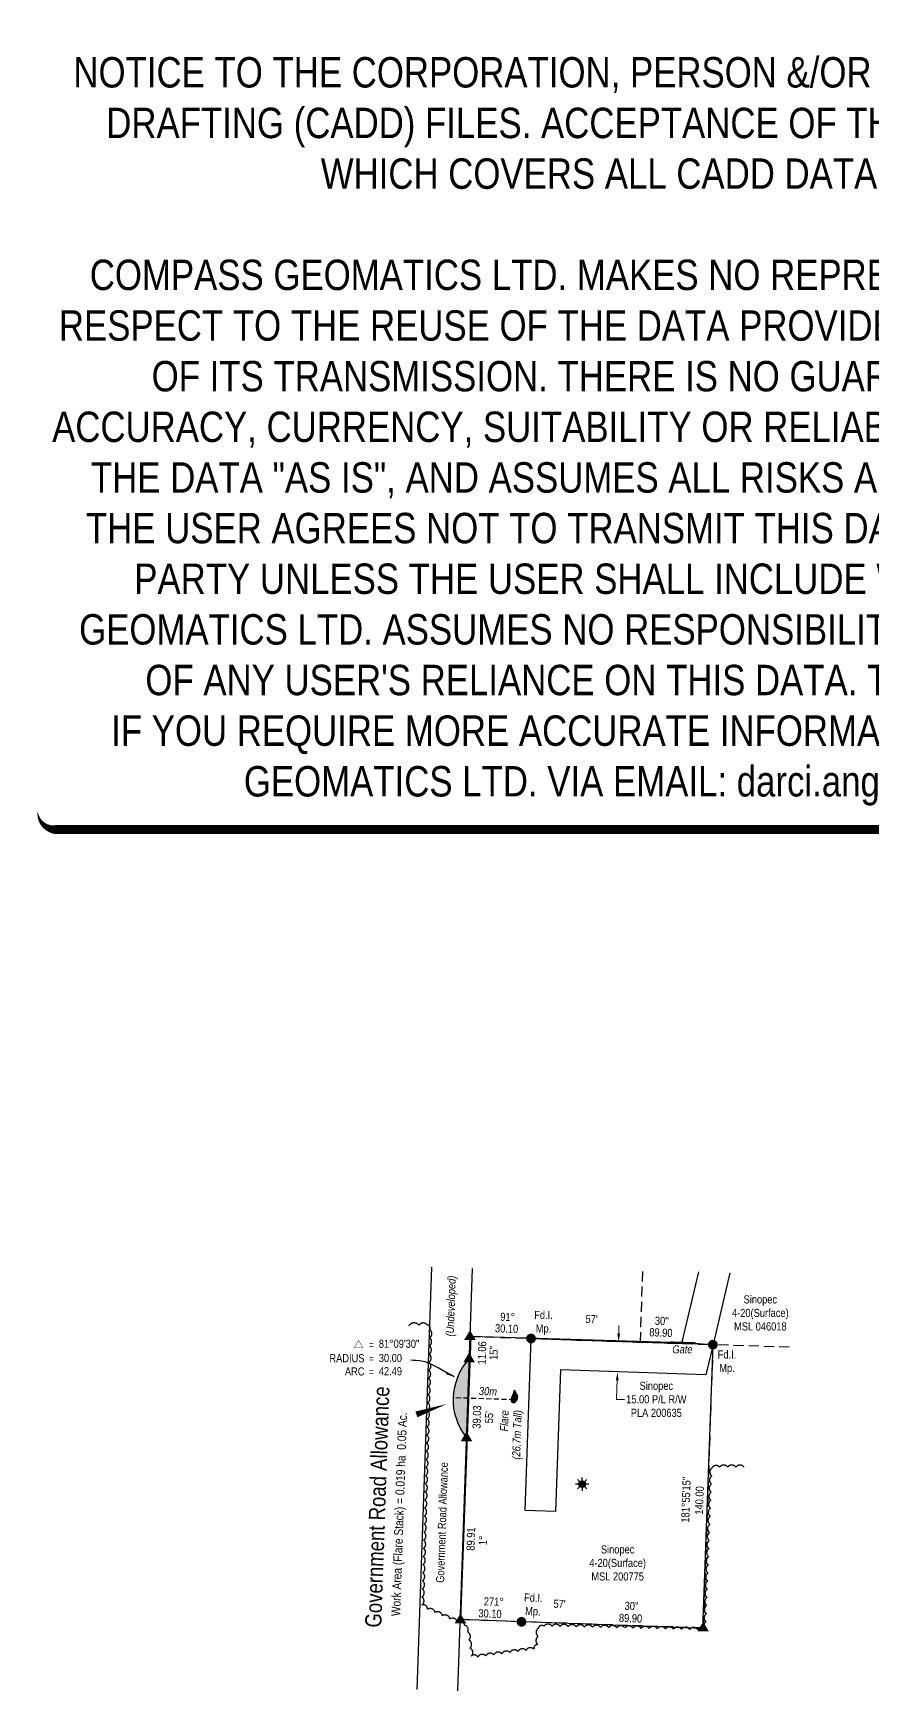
# Model space of a CAD drawing. Extents: x 348575 to 350944, y 6095133 to 6097299.
# Drawn here: x 348575 to 349612, y 6095253 to 6097299 of the extents above; entities that cross this region are included whole.
import ezdxf
from ezdxf.enums import TextEntityAlignment as Align

# ---------------------------------------------------------------- set-up
doc = ezdxf.new("R2010")
doc.units = 0
doc.header["$LTSCALE"] = 5
for name, pattern in [('0', [1, 1, 0]), ('foc-ACCESSROAD', [3.75, 2.5, -1.25]), ('foc-TIELINE', [1.875, 1.25, -0.625])]:
    doc.linetypes.add(name, pattern=pattern)
for name, color, linetype in [('AS-FENCE', 48, 'foc-FENCE'), ('AS-SYMBOL', 7, 'Continuous'), ('C-RW', 13, 'Continuous'), ('C-SYMBOL', 7, 'Continuous'), ('C-WS', 13, 'foc-ACCESSROAD'), ('C-WS-S', 13, 'Continuous'), ('L-AREAREQUIRED', 7, 'Continuous'), ('L-BD', 7, 'Continuous'), ('L-MON', 1, 'Continuous'), ('L-MON-T', 1, 'Continuous'), ('L-ROAD-T', 7, 'Continuous'), ('L-SEC', 7, 'Continuous'), ('P-CROSSINGS', 250, 'Continuous'), ('P-WORKAREA-COUNTY', 104, 'Continuous'), ('P-WORKAREA-COUNTY-H', 71, 'Continuous'), ('P-WORKAREA-T', 113, 'Continuous'), ('T-BUSH', 110, '0'), ('T-TIE', 201, 'foc-TIELINE')]:
    doc.layers.add(name, color=color, linetype=linetype)
for name, color, linetype, lineweight in [('AS-GENERAL', 48, 'Continuous', 18), ('C-RW-T', 13, 'Continuous', 9), ('C-WS-T', 13, 'Continuous', 9), ('T-TEXT', 48, 'Continuous', 18), ('T-TIE-T', 201, 'Continuous', 18)]:
    doc.layers.add(name, color=color, linetype=linetype, lineweight=lineweight)
doc.layers.add('DISCLAIMER', color=7, linetype='Continuous', plot=False)
doc.styles.add('100L', font='ARIALN.TTF', dxfattribs={"height": 11})
doc.styles.add('175L', font='ARIALN.TTF', dxfattribs={"height": 20})
doc.styles.add('80', font='ARIALN.TTF', dxfattribs={"height": 10})
doc.styles.add('80CG', font='ARIALN.TTF', dxfattribs={"height": 10})
doc.styles.add('80L', font='ARIALN.TTF', dxfattribs={"height": 10})
doc.styles.add('80LS', font='ARIALNI.TTF', dxfattribs={"height": 10})
doc.styles.add('foc-LtypeFont', font='ARIALN.TTF', dxfattribs={"height": 7.35})
doc.linetypes.add('foc-FENCE', pattern='A,10,-1,["X",foc-LtypeFont,S=0.2,R=0,X=-0.625,Y=-0.75],-1.24', length=12.24)
doc.dimstyles.new('Compass 5 000', dxfattribs={"dimscale": 5, "dimtxt": 9, "dimasz": 2, "dimexe": 0.2, "dimexo": 0.0625, "dimgap": 0.5, "dimtad": 0, "dimtih": 1, "dimtoh": 1, "dimzin": 0, "dimdsep": 46, "dimtxsty": '80CG', "dimcen": 0.1, "dimse1": 1, "dimse2": 1, "dimclrd": 256, "dimclrt": 256, "dimaunit": 1, "dimadec": 4, "dimazin": 0, "dimtfac": 0.06, "dimtofl": 0, "dimtmove": 0, "dimatfit": 1, "dimfxl": 0.2, "dimtolj": 1, "dimtzin": 0, "dimlwd": -1, "dimarcsym": 0})

# ---------------------------------------------------------------- blocks, each defined once
blk = doc.blocks.new('curve')
at = {"const_width": 0.1}
blk.add_lwpolyline([(-4.99, 5.39), (-6.08, 3.49), (-3.89, 3.49)], close=True, dxfattribs=at)
at = {"style": '80'}
for p in [(-2.44, 3.36), (-2.44, -0.04), (-2.44, -3.3)]:
    blk.add_text('=', height=1.8, dxfattribs=at).set_placement(p)
for s, p in [('RADIUS', (-3.54, -0.05)), ('ARC', (-3.54, -3.31))]:
    blk.add_text(s, height=2, dxfattribs=at).set_placement(p, align=Align.RIGHT)
for tag, p in [('DELTA', (0, 3.52)), ('CURVE_RADIUS', (0, 0)), ('ARC_LENGTH', (0, -3.26))]:
    blk.add_attdef(tag, p, '', height=2, dxfattribs=at)
blk = doc.blocks.new('FLARE')
h = blk.add_hatch(color=255)
h.dxf.hatch_style = 1
h.paths.add_polyline_path([(0.16, 2.41, 0.114147), (0.13, 2.43), (0.11, 2.44, 0.261551), (0.01, 2.42), (0, 2.41, 0.131268), (-0.03, 2.37), (-0.04, 2.35, 0.041497), (-0.05, 2.33), (-0.05, 2.29, 0.015174), (-0.05, 2.29), (-0.06, 2.24, 0.004376), (-0.06, 2.24), (-0.07, 2.18), (-0.08, 2.11), (-0.09, 2.05), (-0.1, 1.98), (-0.12, 1.91), (-0.14, 1.83), (-0.17, 1.76), (-0.19, 1.68), (-0.22, 1.61), (-0.26, 1.53), (-0.29, 1.46), (-0.32, 1.39), (-0.36, 1.32), (-0.39, 1.25, 0.000505), (-0.39, 1.25), (-0.43, 1.18, 0.002398), (-0.43, 1.18), (-0.46, 1.1, 0.004177), (-0.46, 1.1), (-0.5, 1.03, 0.005735), (-0.5, 1.03), (-0.53, 0.95, 0.006994), (-0.53, 0.95), (-0.56, 0.87, 0.00791), (-0.57, 0.87), (-0.6, 0.78, 0.008323), (-0.6, 0.78), (-0.63, 0.69, 0.008095), (-0.63, 0.68), (-0.66, 0.59, 0.008067), (-0.66, 0.59), (-0.68, 0.49, 0.008387), (-0.68, 0.49), (-0.7, 0.39, 0.009056), (-0.71, 0.38), (-0.72, 0.28, 0.010123), (-0.72, 0.28), (-0.74, 0.18, 0.011689), (-0.74, 0.18), (-0.75, 0.08, 0.013925), (-0.75, 0.08), (-0.75, -0.02, 0.016488), (-0.75, -0.02), (-0.75, -0.11, 0.017255), (-0.75, -0.12), (-0.74, -0.2, 0.01735), (-0.74, -0.2), (-0.73, -0.28, 0.017311), (-0.73, -0.29), (-0.71, -0.36, 0.01715), (-0.71, -0.36), (-0.69, -0.43, 0.016886), (-0.69, -0.44), (-0.66, -0.5, 0.016546), (-0.66, -0.5), (-0.63, -0.56, 0.016164), (-0.63, -0.56), (-0.6, -0.61, 0.016329), (-0.6, -0.62), (-0.57, -0.66, 0.018828), (-0.57, -0.67), (-0.54, -0.71, 0.022087), (-0.53, -0.71), (-0.5, -0.75, 0.025345), (-0.49, -0.76), (-0.46, -0.78, 0.028234), (-0.45, -0.79), (-0.42, -0.82, 0.030298), (-0.41, -0.82), (-0.37, -0.84, 0.031129), (-0.36, -0.85), (-0.32, -0.86, 0.030544), (-0.31, -0.87), (-0.27, -0.88, 0.028465), (-0.26, -0.88), (-0.22, -0.89, 0.025311), (-0.21, -0.89), (-0.16, -0.89, 0.02283), (-0.15, -0.89), (-0.11, -0.89, 0.021226), (-0.1, -0.89), (-0.05, -0.88, 0.020401), (-0.04, -0.88), (0, -0.87, 0.020299), (0.01, -0.87), (0.05, -0.85, 0.020911), (0.06, -0.85), (0.11, -0.83, 0.022277), (0.11, -0.83), (0.15, -0.81, 0.023712), (0.16, -0.8), (0.2, -0.78, 0.022408), (0.21, -0.78), (0.24, -0.75, 0.01993), (0.25, -0.74), (0.28, -0.72, 0.017146), (0.28, -0.71), (0.31, -0.68, 0.014211), (0.32, -0.68), (0.35, -0.64, 0.011221), (0.35, -0.64), (0.37, -0.61, 0.008212), (0.38, -0.61), (0.4, -0.57, 0.005172), (0.4, -0.57), (0.42, -0.54, 0.002523), (0.43, -0.54), (0.45, -0.5, 0.001671), (0.45, -0.5), (0.47, -0.47, 0.001229), (0.47, -0.47), (0.49, -0.44, 0.00075), (0.49, -0.44), (0.51, -0.41, 0.00026), (0.51, -0.41), (0.54, -0.37), (0.56, -0.34), (0.58, -0.3), (0.61, -0.27), (0.63, -0.23, 0.001311), (0.63, -0.23), (0.66, -0.19, 0.003726), (0.66, -0.19), (0.69, -0.15, 0.006065), (0.69, -0.14), (0.72, -0.1, 0.008452), (0.72, -0.1), (0.74, -0.05, 0.010991), (0.75, -0.05), (0.77, 0, 0.013767), (0.77, 0), (0.79, 0.05, 0.016839), (0.8, 0.05), (0.81, 0.1, 0.019104), (0.82, 0.11), (0.83, 0.15, 0.016987), (0.83, 0.16), (0.84, 0.21, 0.013636), (0.84, 0.21), (0.85, 0.26, 0.010244), (0.85, 0.27), (0.86, 0.31, 0.006846), (0.86, 0.32), (0.86, 0.37, 0.003419), (0.86, 0.37), (0.86, 0.41), (0.87, 0.46), (0.87, 0.5), (0.88, 0.54), (0.88, 0.59), (0.89, 0.63, 0.001278), (0.89, 0.63), (0.89, 0.67, 0.004735), (0.89, 0.67), (0.9, 0.71, 0.008354), (0.9, 0.72), (0.9, 0.76, 0.012059), (0.9, 0.76), (0.9, 0.8, 0.015712), (0.9, 0.81), (0.9, 0.85, 0.018457), (0.9, 0.85), (0.9, 0.89, 0.018102), (0.9, 0.9), (0.89, 0.94, 0.016533), (0.89, 0.95), (0.88, 0.99, 0.014576), (0.88, 0.99), (0.87, 1.03, 0.012435), (0.86, 1.04), (0.85, 1.08, 0.010283), (0.85, 1.09), (0.83, 1.13, 0.00824), (0.83, 1.13), (0.81, 1.18, 0.00638), (0.81, 1.18), (0.78, 1.23, 0.004735), (0.78, 1.23), (0.76, 1.29, 0.003388), (0.75, 1.29), (0.73, 1.34, 0.002345), (0.73, 1.34), (0.7, 1.4, 0.001492), (0.7, 1.4), (0.67, 1.46, 0.000746), (0.67, 1.46), (0.63, 1.51), (0.6, 1.57), (0.57, 1.62), (0.55, 1.68), (0.52, 1.73), (0.49, 1.78), (0.47, 1.83), (0.45, 1.87), (0.42, 1.92), (0.4, 1.97), (0.38, 2.02), (0.35, 2.08, 0.000332), (0.35, 2.08), (0.33, 2.13, 0.001849), (0.33, 2.13), (0.3, 2.19, 0.0038), (0.3, 2.19), (0.27, 2.24, 0.006473), (0.27, 2.24), (0.25, 2.29, 0.010865), (0.24, 2.3), (0.22, 2.34, 0.019524), (0.22, 2.34), (0.19, 2.38, 0.041077), (0.18, 2.39)])
at = {"color": 48, "flags": 128}
for points in [[(0.11, -0.72), (0.07, -0.74), (0.03, -0.76), (-0.02, -0.77), (-0.07, -0.78), (-0.11, -0.79), (-0.16, -0.79), (-0.2, -0.79), (-0.25, -0.78), (-0.29, -0.77), (-0.32, -0.76), (-0.36, -0.74), (-0.4, -0.71), (-0.43, -0.68), (-0.46, -0.65), (-0.49, -0.61), (-0.52, -0.56), (-0.54, -0.51), (-0.57, -0.46), (-0.59, -0.4), (-0.61, -0.33), (-0.63, -0.26), (-0.64, -0.19), (-0.65, -0.11), (-0.65, -0.02), (-0.65, 0.07), (-0.64, 0.17), (-0.63, 0.27), (-0.61, 0.36), (-0.58, 0.46), (-0.56, 0.56), (-0.53, 0.66), (-0.5, 0.75), (-0.47, 0.83), (-0.44, 0.91), (-0.41, 0.99), (-0.37, 1.06), (-0.34, 1.13), (-0.3, 1.2), (-0.27, 1.27), (-0.23, 1.34), (-0.2, 1.42), (-0.16, 1.49), (-0.13, 1.57), (-0.1, 1.65), (-0.07, 1.73), (-0.04, 1.8), (-0.02, 1.88), (0, 1.96), (0.01, 2.03), (0.02, 2.1), (0.03, 2.17), (0.04, 2.22), (0.05, 2.27), (0.05, 2.31), (0.06, 2.34), (0.08, 2.35), (0.09, 2.34), (0.11, 2.32), (0.13, 2.29), (0.16, 2.25), (0.18, 2.2), (0.21, 2.14), (0.24, 2.09), (0.26, 2.03), (0.29, 1.98), (0.31, 1.93), (0.33, 1.88), (0.36, 1.83), (0.38, 1.78), (0.41, 1.73), (0.43, 1.68), (0.46, 1.63), (0.49, 1.58), (0.52, 1.52), (0.55, 1.47), (0.58, 1.41), (0.61, 1.35), (0.64, 1.3), (0.67, 1.24), (0.69, 1.19), (0.72, 1.14), (0.74, 1.09), (0.75, 1.05), (0.77, 1), (0.78, 0.96), (0.79, 0.92), (0.8, 0.88), (0.8, 0.84), (0.8, 0.8), (0.8, 0.76), (0.8, 0.72), (0.79, 0.68), (0.79, 0.64), (0.78, 0.6), (0.78, 0.56), (0.77, 0.51), (0.77, 0.47), (0.76, 0.42), (0.76, 0.37), (0.76, 0.33), (0.75, 0.28), (0.74, 0.23), (0.73, 0.18), (0.72, 0.13), (0.7, 0.09), (0.68, 0.04), (0.66, 0), (0.63, -0.05), (0.61, -0.09), (0.58, -0.13), (0.55, -0.17), (0.53, -0.21), (0.5, -0.25), (0.48, -0.28), (0.45, -0.32), (0.43, -0.35), (0.41, -0.38), (0.39, -0.42), (0.37, -0.45), (0.34, -0.48), (0.32, -0.51), (0.3, -0.55), (0.27, -0.58), (0.24, -0.61), (0.21, -0.64), (0.18, -0.67), (0.15, -0.7)], [(0.02, -0.75), (-0.01, -0.76), (-0.03, -0.77), (-0.05, -0.78), (-0.08, -0.78), (-0.11, -0.79), (-0.13, -0.79), (-0.16, -0.79), (-0.18, -0.78), (-0.2, -0.78), (-0.23, -0.77), (-0.25, -0.76), (-0.26, -0.74), (-0.28, -0.73), (-0.3, -0.71), (-0.32, -0.69), (-0.33, -0.66), (-0.35, -0.63), (-0.36, -0.6), (-0.37, -0.57), (-0.39, -0.53), (-0.4, -0.49), (-0.4, -0.45), (-0.41, -0.41), (-0.41, -0.36), (-0.41, -0.31), (-0.4, -0.25), (-0.39, -0.2), (-0.38, -0.14), (-0.37, -0.09), (-0.36, -0.03), (-0.34, 0.02), (-0.32, 0.07), (-0.31, 0.12), (-0.29, 0.16), (-0.27, 0.21), (-0.25, 0.25), (-0.23, 0.29), (-0.21, 0.33), (-0.19, 0.37), (-0.17, 0.41), (-0.15, 0.45), (-0.14, 0.49), (-0.12, 0.53), (-0.1, 0.58), (-0.08, 0.62), (-0.07, 0.66), (-0.06, 0.71), (-0.05, 0.75), (-0.04, 0.79), (-0.03, 0.83), (-0.03, 0.87), (-0.02, 0.9), (-0.02, 0.93), (-0.01, 0.95), (-0.01, 0.96), (0, 0.97), (0.01, 0.96), (0.02, 0.95), (0.03, 0.94), (0.04, 0.91), (0.06, 0.88), (0.07, 0.86), (0.09, 0.82), (0.1, 0.79), (0.12, 0.76), (0.13, 0.74), (0.14, 0.71), (0.16, 0.68), (0.17, 0.65), (0.18, 0.63), (0.2, 0.6), (0.21, 0.57), (0.23, 0.54), (0.25, 0.51), (0.26, 0.47), (0.28, 0.44), (0.3, 0.41), (0.31, 0.38), (0.33, 0.35), (0.34, 0.32), (0.36, 0.29), (0.37, 0.27), (0.38, 0.24), (0.39, 0.22), (0.39, 0.19), (0.4, 0.17), (0.4, 0.15), (0.41, 0.13), (0.41, 0.1), (0.41, 0.08), (0.4, 0.06), (0.4, 0.04), (0.4, 0.01), (0.39, -0.01), (0.39, -0.03), (0.39, -0.06), (0.39, -0.08), (0.38, -0.11), (0.38, -0.14), (0.38, -0.16), (0.38, -0.19), (0.37, -0.22), (0.37, -0.24), (0.36, -0.27), (0.35, -0.3), (0.34, -0.32), (0.32, -0.35), (0.31, -0.37), (0.3, -0.4), (0.28, -0.42), (0.27, -0.44), (0.25, -0.46), (0.24, -0.48), (0.22, -0.5), (0.21, -0.52), (0.2, -0.54), (0.19, -0.56), (0.17, -0.58), (0.16, -0.6), (0.15, -0.61), (0.14, -0.63), (0.12, -0.65), (0.11, -0.67), (0.09, -0.69), (0.08, -0.7), (0.06, -0.72), (0.04, -0.74)]]:
    blk.add_lwpolyline(points, close=True, dxfattribs=at)
blk = doc.blocks.new('GAS')
h = blk.add_hatch(color=255)
h.dxf.hatch_style = 1
edge = h.paths.add_edge_path()
edge.add_arc((0, 0), 0.9, 0, 360)
for p, q in [((-0.81, 0), (-1.62, 0)), ((-0.57, 0.57), (-1.14, 1.14)), ((0, 0.81), (0, 1.62)), ((0.57, 0.57), (1.14, 1.14)), ((1.62, 0), (0.81, 0)), ((-0.57, -0.57), (-1.14, -1.14)), ((0, -0.81), (0, -1.62)), ((1.14, -1.14), (0.57, -0.57))]:
    blk.add_line(p, q)
blk.add_circle((0, 0), 0.8)
blk = doc.blocks.new('STRIA')
blk.add_hatch(color=255).paths.add_polyline_path([(-0.04, 1.52), (-1.47, -0.87), (1.39, -0.87)])
blk = doc.blocks.new('STRIAA')
blk.add_blockref('STRIA', (0, 0))
blk = doc.blocks.new('STRIB')
at = {"color": 1}
blk.add_solid([(-1.12, -0.67), (-0.04, 1.13), (1.04, -0.67)], dxfattribs=at)
blk = doc.blocks.new('STRIBB')
blk.add_blockref('STRIB', (0, 0))
blk = doc.blocks.new('STRICC')
for name in ['STRIAA', 'STRIBB']:
    blk.add_blockref(name, (0, 0))
blk = doc.blocks.new('fdspike')
blk.add_blockref('STRICC', (0, 0))
blk = doc.blocks.new('fdia')
at = {"color": 255, "const_width": 1}
blk.add_lwpolyline([(-0.5, 0, 1), (0.5, 0, 1)], format="xyb", close=True, dxfattribs=at)
blk = doc.blocks.new('Fdiaa')
blk.add_blockref('fdia', (0, 0))
blk = doc.blocks.new('fdib')
at = {"color": 1, "const_width": 1.6}
blk.add_lwpolyline([(-0.4, 0, 1), (0.4, 0, 1)], format="xyb", close=True, dxfattribs=at)
at = {"color": 1}
blk.add_circle((0, 0), 0.8, dxfattribs=at)
blk = doc.blocks.new('Fdibb')
blk.add_blockref('fdib', (0, 0))
blk = doc.blocks.new('fdicc')
for name in ['Fdibb', 'Fdiaa']:
    blk.add_blockref(name, (0, 0))
blk = doc.blocks.new('FDI')
blk.add_blockref('fdicc', (0, 0))
blk = doc.blocks.new('TRIA')
blk.add_hatch(color=255).paths.add_polyline_path([(-0.04, 1.52), (-1.47, -0.87), (1.39, -0.87)])
blk = doc.blocks.new('TRIAA')
blk.add_blockref('TRIA', (0, 0))
blk = doc.blocks.new('TRIB')
at = {"color": 1}
blk.add_lwpolyline([(-1.12, -0.67), (-0.04, 1.13), (1.04, -0.67)], close=True, dxfattribs=at)
blk = doc.blocks.new('TRIBB')
blk.add_blockref('TRIB', (0, 0))
blk = doc.blocks.new('TRICC')
for name in ['TRIAA', 'TRIBB']:
    blk.add_blockref(name, (0, 0))
blk = doc.blocks.new('plspike')
blk.add_blockref('TRICC', (0, 0))
blk = doc.blocks.new('*D454')
at = {"layer": 'C-RW-T', "transparency": 16777216}
for p, q in [((349297.9, 6095693.7), (349298.2, 6095703.7)), ((349296, 6095636.2), (349295.7, 6095626.2)), ((349295.2, 6095612.7), (349295.7, 6095626.2)), ((349305.2, 6095612.7), (349295.2, 6095612.7))]:
    blk.add_line(p, q, dxfattribs=at)
at = {"layer": 'C-RW-T', "linetype": 'Continuous', "transparency": 16777216}
for points in [[(349296.2, 6095693.7), (349299.6, 6095693.6), (349297.6, 6095683.7)], [(349294.3, 6095636.2), (349297.7, 6095636.1), (349296.3, 6095646.2)]]:
    blk.add_solid(points, dxfattribs=at)
at = {"layer": 'C-RW-T', "linetype": 'Continuous', "transparency": 16777216, "insert": (349344.3, 6095612.7), "char_height": 10, "attachment_point": 5, "style": '80CG'}
blk.add_mtext('\\A1;Sinopec\\P15.00 P/L R/W\\PPLA 200635', dxfattribs=at)
blk = doc.blocks.new('Disclaimer_Legal')
at = {"layer": 'DISCLAIMER', "color": 254, "flags": 128}
blk.add_lwpolyline([(-3612.9, -1104.6, 37.5, 37.5, 0), (4096.1, -1104.6, 37.5, 37.5, 0.414214), (4171.1, -1029.6, 37.5, 37.5, 0), (4171.1, 2078.7, 37.5, 0, 0.414214), (4096.1, 2153.7, 0, 0, 0), (-3612.9, 2153.7, 0, 0, 0.414214), (-3687.9, 2078.7, 0, 0, 0), (-3687.9, -1029.6, 0, 37.5, 0.414214)], format="xyseb", close=True, dxfattribs=at)
at = {"layer": 'DISCLAIMER', "color": 254, "insert": (241.6, 533.9), "char_height": 125, "width": 7717.568, "attachment_point": 5, "style": '80'}
blk.add_mtext('NOTICE TO THE CORPORATION, PERSON &/OR PERSONS REGARDING THIS COMPUTER AIDED DESIGN AND DRAFTING (CADD) FILES. ACCEPTANCE OF THE CADD DATA IS BASED ON THE FOLLOWING DISCLAIMER WHICH COVERS ALL CADD DATA RECIEVED FROM COMPASS GEOMATICS LTD.\\P{\\fArial Narrow|b1|i0|c0|p34;DISCLAIMER}\\PCOMPASS GEOMATICS LTD. MAKES NO REPRESENTATION OR WARRANTIES, EXPRESS OR IMPLIED, WITH RESPECT TO THE REUSE OF THE DATA PROVIDED HEREWITH, REGARDLESS OF ITS FORMAT OR THE MEANS OF ITS TRANSMISSION. THERE IS NO GUARANTEE OR REPRESENTATION TO THE USER AS TO THE ACCURACY, CURRENCY, SUITABILITY OR RELIABILITY OF THIS DATA FOR ANY PURPOSE. THE USER ACCEPTS THE DATA "AS IS", AND ASSUMES ALL RISKS ASSOCIATED WITH ITS USE. BY ACCEPTANCE OF THIS DATA, THE USER AGREES NOT TO TRANSMIT THIS DATA OR PROVIDE ACCESS OR ANY PART OF IT TO ANOTHER PARTY UNLESS THE USER SHALL INCLUDE WITH THE DATA A COPY OF THIS DISCLAIMER. COMPASS GEOMATICS LTD. ASSUMES NO RESPONSIBILITY FOR ACTUAL OR CONSEQUENTIAL DAMAGE AS A RESULT OF ANY USER\'S RELIANCE ON THIS DATA. THIS CADD FILE IS FOR ILLUSTRATION PURPOSES ONLY.\\PIF YOU REQUIRE MORE ACCURATE INFORMATION, PLEASE CONTACT DARCI ANGLEHART AT COMPASS GEOMATICS LTD. VIA EMAIL: darci.anglehart@compassgeomatics.ca OR CELL: 506-961-7292', dxfattribs=at)

msp = doc.modelspace()

# ---------------------------------------------------------------- hatches: boundary and pattern name
at = {"layer": 'P-WORKAREA-COUNTY-H'}
h = msp.add_hatch(color=256, dxfattribs=at)
h.dxf.hatch_style = 1
edge = h.paths.add_edge_path()
edge.add_line((349113.401, 6095662.809), (349110.131, 6095565.312))
edge.add_arc((349168.684, 6095612.151), 74.983, 137.499502, 218.657783, ccw=False)

# ---------------------------------------------------------------- linework, layer by layer
at = {"layer": 'AS-FENCE', "flags": 128}
for points in [[(349414.009, 6095680.021), (349401.214, 6095329.944), (349102.809, 6095340.879), (349115.621, 6095690.671), (349115.631, 6095690.661), (349362.131, 6095683.214)], [(349392.761, 6095682.249), (349414.009, 6095680.021)]]:
    msp.add_lwpolyline(points, dxfattribs=at)
at = {"layer": 'AS-GENERAL', "const_width": 2, "elevation": 1744.803, "flags": 128}
msp.add_lwpolyline([(349392.761, 6095682.249), (349362.131, 6095683.214)], dxfattribs=at)
at = {"layer": 'C-RW'}
msp.add_lwpolyline([(349435.071, 6095768.75), (349414.283, 6095680.385), (349405.422, 6095643.13), (349225.791, 6095649.094), (349219.902, 6095474.27), (349182.432, 6095475.532), (349189.584, 6095687.849), (349326.73, 6095683.286), (349367.701, 6095681.917), (349375.978, 6095681.645), (349396.8, 6095770.008)], dxfattribs=at)
at = {"layer": 'C-WS'}
msp.add_lwpolyline([(349508.5, 6095676.932), (349414.104, 6095680.191), (349374.03, 6095681.562), (349365.655, 6095681.848), (349324.695, 6095683.249), (349327.618, 6095771.699)], dxfattribs=at)
msp.add_lwpolyline([(349414.104, 6095680.191), (349402.274, 6095330.529), (349177.765, 6095338.154), (349102.596, 6095340.706), (349114.329, 6095690.444), (349189.522, 6095687.872)], close=True, dxfattribs=at)
at = {"layer": 'L-SEC'}
for p, q in [((349049.112, 6095254.603), (349066.946, 6095776.043)), ((349099.371, 6095252.884), (349117.205, 6095774.324))]:
    msp.add_line(p, q, dxfattribs=at)
at = {"layer": 'P-WORKAREA-COUNTY'}
msp.add_lwpolyline([(349113.401, 6095662.809), (349110.131, 6095565.312, -0.3697043)], format="xyb", close=True, dxfattribs=at)
at = {"layer": 'T-BUSH', "flags": 128}
msp.add_lwpolyline([(349452.479, 6095529.062, 0.52056705), (349442.482, 6095529.018, 0.52056705), (349432.484, 6095528.974, 0.52056705), (349422.486, 6095528.93, 0.52056705), (349413.186, 6095528.165, 0.52056705), (349412.79, 6095518.175, 0.52056705), (349412.394, 6095508.185, 0.52056705), (349411.998, 6095498.195, 0.52056705), (349411.602, 6095488.205, 0.52056705), (349411.206, 6095478.216, 0.52056705), (349410.81, 6095468.226, 0.52056705), (349410.414, 6095458.236, 0.52056705), (349410.018, 6095448.246, 0.52056705), (349409.622, 6095438.256, 0.52056705), (349409.226, 6095428.266, 0.52056705), (349408.83, 6095418.276, 0.52056705), (349408.434, 6095408.287, 0.52056705), (349408.038, 6095398.297, 0.52056705), (349407.642, 6095388.307, 0.52056705), (349407.246, 6095378.317, 0.52056705), (349406.85, 6095368.327, 0.52056705), (349406.454, 6095358.337, 0.52056705), (349406.058, 6095348.347, 0.52056705), (349405.662, 6095338.358, 0.52056705), (349405.267, 6095328.368, 0.52056705), (349395.462, 6095328.398, 0.52056705), (349385.467, 6095328.631, 0.52056705), (349375.473, 6095328.865, 0.52056705), (349365.478, 6095329.098, 0.52056705), (349355.483, 6095329.332, 0.52056705), (349345.488, 6095329.565, 0.52056705), (349335.493, 6095329.799, 0.52056705), (349325.498, 6095330.032, 0.52056705), (349315.503, 6095330.266, 0.52056705), (349305.508, 6095330.499, 0.52056705), (349295.513, 6095330.733, 0.52056705), (349285.518, 6095330.966, 0.52056705), (349275.523, 6095331.2, 0.52056705), (349265.528, 6095331.433, 0.52056705), (349255.533, 6095331.667, 0.52056705), (349245.538, 6095331.9, 0.52056705), (349235.543, 6095332.134, 0.52056705), (349225.548, 6095332.367, 0.52056705), (349215.553, 6095332.601, 0.52056705), (349205.558, 6095332.834, 0.52056705), (349198.495, 6095330.004, 0.52056705), (349198.292, 6095320.009, 0.52056705), (349198.089, 6095310.013, 0.52056705), (349193.166, 6095304.214, 0.52056705), (349183.263, 6095302.843, 0.52056705), (349173.36, 6095301.471, 0.52056705), (349163.457, 6095300.1, 0.52056705), (349153.553, 6095298.729, 0.52056705), (349143.65, 6095297.357, 0.52056705), (349133.747, 6095295.986, 0.52056705), (349123.844, 6095294.615, 0.52056705), (349115.832, 6095295.779, 0.52056705), (349114.325, 6095305.663, 0.52056705), (349112.817, 6095315.546, 0.52056705), (349111.309, 6095325.429, 0.52056705), (349107.745, 6095333.727, 0.52056705), (349098.57, 6095337.7, 0.52056705), (349089.396, 6095341.673, 0.52056705), (349080.222, 6095345.646, 0.52056705), (349071.047, 6095349.619, 0.52056705), (349061.873, 6095353.592, 0.52056705), (349054.718, 6095358.849, 0.52056705), (349055.011, 6095368.843, 0.52056705), (349055.304, 6095378.836, 0.52056705), (349055.596, 6095388.83, 0.52056705), (349055.889, 6095398.823, 0.52056705), (349056.181, 6095408.816, 0.52056705), (349056.474, 6095418.81, 0.52056705), (349056.766, 6095428.803, 0.52056705), (349057.059, 6095438.797, 0.52056705), (349057.352, 6095448.79, 0.52056705), (349057.644, 6095458.784, 0.52056705), (349057.937, 6095468.777, 0.52056705), (349058.229, 6095478.77, 0.52056705), (349058.522, 6095488.764, 0.52056705), (349058.815, 6095498.757, 0.52056705), (349059.107, 6095508.751, 0.52056705), (349059.4, 6095518.744, 0.52056705), (349059.692, 6095528.737, 0.52056705), (349059.985, 6095538.731, 0.52056705), (349060.277, 6095548.724, 0.52056705), (349060.57, 6095558.718, 0.52056705), (349060.863, 6095568.711, 0.52056705), (349061.155, 6095578.705, 0.52056705), (349061.448, 6095588.698, 0.52056705), (349061.74, 6095598.691, 0.52056705), (349062.033, 6095608.685, 0.52056705), (349062.325, 6095618.678, 0.52056705), (349062.618, 6095628.672, 0.52056705), (349062.911, 6095638.665, 0.52056705), (349063.203, 6095648.658, 0.52056705), (349063.496, 6095658.652, 0.52056705), (349063.788, 6095668.645, 0.52056705), (349064.081, 6095678.639, 0.52056705), (349064.373, 6095688.632, 0.52056705), (349064.666, 6095698.626, 0.52056705), (349061.142, 6095704.7, 0.52056705), (349051.16, 6095704.141, 0.52056705), (349038.566, 6095703.437, 0.52056705)], format="xyb", dxfattribs=at)
at = {"layer": 'T-TIE', "elevation": 1743.872, "flags": 128}
msp.add_lwpolyline([(349168.684, 6095612.151), (349093.744, 6095614.665)], dxfattribs=at)

# ---------------------------------------------------------------- block references
at = {"linetype": 'Continuous', "xscale": 0.3, "yscale": 0.3, "zscale": 0.3}
msp.add_blockref('Disclaimer_Legal', (349686.718, 6096647.399), dxfattribs=at)
at = {"layer": 'AS-SYMBOL', "color": 2, "linetype": 'Continuous', "xscale": 4.9988489, "yscale": 4.9988489, "zscale": 4.9988489}
msp.add_blockref('FLARE', (349168.684, 6095612.151), dxfattribs=at)
at = {"layer": 'C-WS-S', "xscale": 4.9988489, "yscale": 4.9988489, "zscale": 4.9988489}
msp.add_blockref('GAS', (349252.734, 6095508.059), dxfattribs=at)
at = {"layer": 'L-MON', "xscale": 4.9988489, "yscale": 4.9988489, "zscale": 4.9988489}
for name, p in [('fdspike', (349114.329, 6095690.444)), ('FDI', (349189.584, 6095687.849)), ('FDI', (349414.099, 6095680.179)), ('FDI', (349414.104, 6095680.191)), ('plspike', (349113.374, 6095662.809)), ('plspike', (349110.106, 6095565.324)), ('fdspike', (349102.596, 6095340.706)), ('FDI', (349177.769, 6095338.086)), ('fdspike', (349402.274, 6095330.529))]:
    msp.add_blockref(name, p, dxfattribs=at)
at = {"layer": 'P-WORKAREA-T', "linetype": 'Continuous', "xscale": 4.9988489, "yscale": 4.9988489, "zscale": 4.9988489}
msp.add_blockref('curve', (349001.566, 6095658.749), dxfattribs=at).add_auto_attribs({'DELTA': '81%%d09\'30"', 'CURVE_RADIUS': '30.00', 'ARC_LENGTH': '42.49'})

# ---------------------------------------------------------------- texts
at = {"layer": 'AS-GENERAL', "insert": (349376.513, 6095674.379), "char_height": 9.9977, "width": 24.65094, "attachment_point": 5, "style": '80CG'}
msp.add_mtext('\\A1;{\\fArial Narrow|b0|i1|c0|p34;Gate}', dxfattribs=at)
at = {"layer": 'C-SYMBOL', "color": 3, "style": '175L'}
msp.add_text('Government Road Allowance', height=19.9954, rotation=88.0412, dxfattribs=at).set_placement((349015.679, 6095479.374), align=Align.BOTTOM_CENTER)
at = {"layer": 'C-WS-T', "char_height": 9.9977, "width": 69.42235, "attachment_point": 5, "style": '80CG'}
for s, insert in [('\\A1;Sinopec\\P4-20(Surface)\\PMSL 046018', (349472.721, 6095719.343)), ('\\A1;Sinopec\\P4-20(Surface)\\PMSL 200775', (349296.51, 6095410.719))]:
    msp.add_mtext(s, dxfattribs=dict(at, insert=insert))
at = {"layer": 'L-BD', "linetype": 'Continuous', "style": '80L'}
for s, rotation, p in [('91°', 358.0486, (349151.396, 6095709.743)), ("30''", 358.0486, (349342.359, 6095704.836)), ('30.10', 358.0486, (349144.949, 6095695.56)), ('89.90', 358.0486, (349335.472, 6095690.668)), ("55'", 88.0708, (349142.477, 6095582.996)), ("181°55'15''", 88.0708, (349384.868, 6095460.37)), ('140.00', 88.0708, (349401.853, 6095470.255)), ('1°', 88.0708, (349134.883, 6095432.384)), ('30.10', 358.0486, (349124.408, 6095343.734))]:
    msp.add_text(s, height=9.9977, rotation=rotation, dxfattribs=at).set_placement(p)
for s, rotation, p in [('11.06', 88.342229, (349129.03, 6095670.055)), ("15''", 88.0708, (349143.442, 6095669.953)), ('39.03', 88.0708, (349122.671, 6095590.861)), ('89.91', 88.0708, (349115.229, 6095440.286)), ('271°', 358.0486, (349143.621, 6095363.117)), ("57'", 358.0486, (349224.823, 6095360.184)), ('89.90', 358.0486, (349312.5, 6095342.58)), ("30''", 358.0486, (349313.701, 6095357.647))]:
    msp.add_text(s, height=9.9977, rotation=rotation, dxfattribs=at).set_placement(p, align=Align.MIDDLE)
at = {"layer": 'L-MON-T', "char_height": 9.9977, "width": 18.21313, "attachment_point": 5, "style": '80CG'}
for insert in [(349204.996, 6095707.045), (349431.581, 6095658.265)]:
    msp.add_mtext('\\A1;Fd.I. Mp.', dxfattribs=dict(at, insert=insert))
at = {"layer": 'L-MON-T', "insert": (349192.079, 6095357.965), "char_height": 9.9977, "width": 18.21313, "attachment_point": 5, "rotation": 357.862358, "style": '80CG'}
msp.add_mtext('\\A1;Fd.I. Mp.', dxfattribs=at)
at = {"layer": 'L-ROAD-T', "style": '80L'}
msp.add_text('Government Road Allowance', height=9.9977, rotation=88.11444, dxfattribs=at).set_placement((349079.624, 6095460.721), align=Align.MIDDLE_CENTER)
at = {"layer": 'T-TEXT', "style": '80LS'}
msp.add_text('(Undeveloped)', height=9.9977, rotation=88.11444, dxfattribs=at).set_placement((349090.39, 6095727.91), align=Align.MIDDLE_CENTER)
at = {"layer": 'T-TEXT', "insert": (349149.998, 6095538.023), "char_height": 9.9977, "width": 60.53626, "attachment_point": 1, "rotation": 88.070737, "line_spacing_factor": 0.961801, "style": '175L'}
msp.add_mtext('\\pi35.283;{\\fArial Narrow|b0|i1|c0|p34;Flare\\P\\pi1.0684;(26.7m Tall)}', dxfattribs=at)
at = {"layer": 'T-TIE-T', "linetype": 'Continuous', "style": '80LS'}
msp.add_text('30m', height=9.9977, rotation=358.0486, dxfattribs=at).set_placement((349125.098, 6095618.093))

# ---------------------------------------------------------------- dimensions: what is measured, and where the dimension line sits
at = {"layer": 'C-RW-T', "linetype": 'Continuous'}
dim = msp.add_linear_dim(base=(349296.338, 6095646.166), p1=(349299.623, 6095683.603), p2=(349298.377, 6095646.098), angle=268.098371, text='Sinopec\\P15.00 P/L R/W\\PPLA 200635', dimstyle='Compass 5 000', override={"dimtmove": 1}, dxfattribs=at)
dim.commit()
dim.dimension.update_dxf_attribs({"geometry": '*D454', "text_midpoint": (349316.103, 6095612.695), "dimtype": 161})

# ---------------------------------------------------------------- leaders
at = {"layer": 'P-WORKAREA-T', "linetype": 'Continuous', "path_type": 1}
msp.add_leader([(349094.543, 6095640.69), (349054.69, 6095659.766), (349041.017, 6095661.151)], dimstyle='Compass 5 000', override={"dimgap": 0.5, "dimtad": 0}, dxfattribs=at)

# ---------------------------------------------------------------- next in the draw order: texts
at = {"layer": 'L-AREAREQUIRED', "color": 5, "insert": (349021.274, 6095471.13), "char_height": 10.99747, "width": 250.79372, "attachment_point": 2, "rotation": 88.0412, "style": '100L', "bg_fill": 3, "box_fill_scale": 1, "bg_fill_color": 256, "bg_fill_transparency": 0}
msp.add_mtext('Work Area (Flare Stack) = 0.019 ha  0.05 Ac.', dxfattribs=at)
at = {"layer": 'L-BD', "linetype": 'Continuous', "insert": (349264.511, 6095716.752), "char_height": 9.9977, "width": 14.46911, "attachment_point": 2, "rotation": 358.0486, "style": '80L', "bg_fill": 3, "box_fill_scale": 1.25, "bg_fill_color": 256, "bg_fill_transparency": 0}
msp.add_mtext("57'", dxfattribs=at)

# ---------------------------------------------------------------- next in the draw order: linework, layer by layer
at = {"layer": 'P-CROSSINGS', "flags": 128}
msp.add_lwpolyline([(349085.413, 6095606.945, 0, 7.498, 0), (349048.057, 6095594.128, 0, 0, 0)], format="xyseb", dxfattribs=at)

doc.saveas('drawing.dxf')
